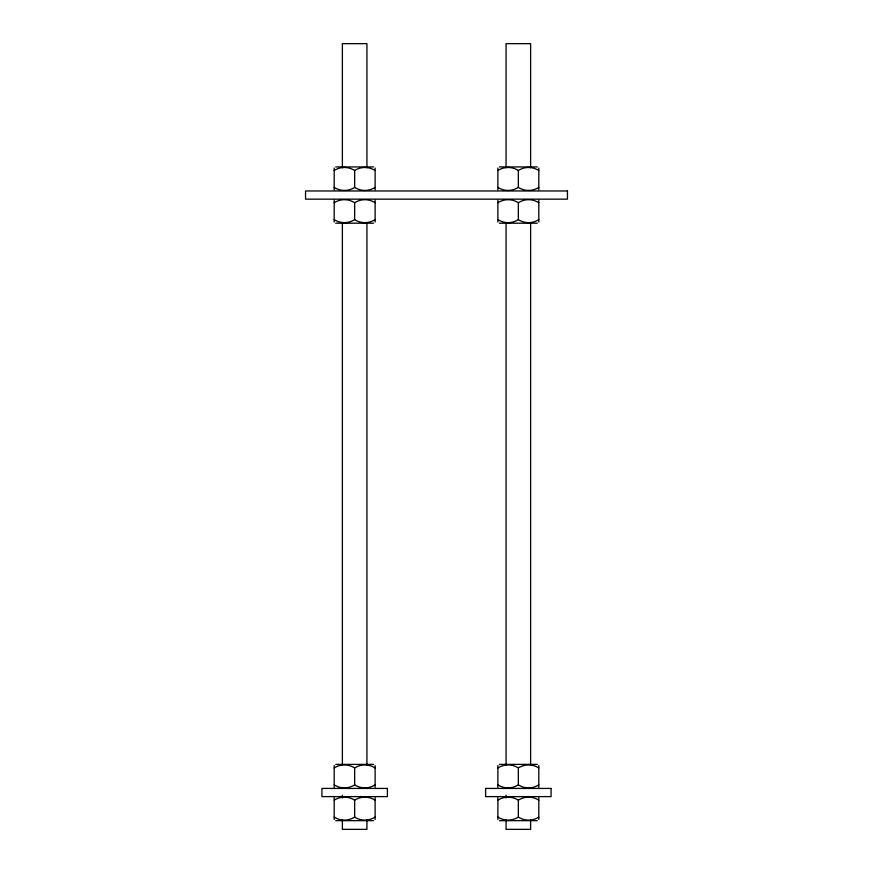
<?xml version="1.0" encoding="UTF-8"?>
<svg xmlns="http://www.w3.org/2000/svg" width="873" height="873" viewBox="0 0 873 873"><rect width="100%" height="100%" fill="white"/><g stroke="black" fill="none" stroke-linecap="round" stroke-linejoin="round"><path stroke-width="1.31" d="M335.734 166.929L373.579 166.929M499.421 166.929L537.266 166.929M335.734 223.193L373.579 223.193M499.421 223.193L537.266 223.193M335.734 764.388L373.579 764.388M499.421 764.388L537.266 764.388M335.734 820.653L373.579 820.653M499.421 820.653L537.266 820.653M538.805 168.096L538.805 189.801M538.805 200.321L538.805 222.026M538.805 765.556L538.805 787.26M538.805 797.78L538.805 819.485M530.62 167.78L530.62 43.65L506.067 43.65L506.067 167.78M530.62 223.706L530.62 765.239M530.62 819.802L530.62 829.35L506.067 829.35L506.067 819.802M497.883 170.486A24.662 21.356 90 0 1 518.344 170.486L518.344 187.411A24.662 21.356 -90 0 1 497.883 187.411M497.883 202.711A24.662 21.356 90 0 1 518.344 202.711L518.344 219.636A24.662 21.356 -90 0 1 497.883 219.636M497.883 767.945A24.662 21.356 90 0 1 518.344 767.945L518.344 784.871A24.662 21.356 -90 0 1 497.883 784.871M497.883 800.17A24.662 21.356 90 0 1 518.344 800.17L518.344 817.095A24.662 21.356 -90 0 1 497.883 817.095M506.067 223.706L506.067 765.239M506.067 795.248L506.067 797.977M497.883 168.096L497.883 189.801M497.883 200.321L497.883 222.026M497.883 765.556L497.883 787.26M497.883 797.78L497.883 819.485M375.117 168.096L375.117 189.801M375.117 200.321L375.117 222.026M375.117 765.556L375.117 787.26M375.117 797.78L375.117 819.485M366.933 167.78L366.933 43.65L342.38 43.65L342.38 167.78M366.933 223.706L366.933 765.239M366.933 819.802L366.933 829.35L342.38 829.35L342.38 819.802M334.195 170.486A24.662 21.356 90 0 1 354.656 170.486L354.656 187.411A24.662 21.356 -90 0 1 334.195 187.411M334.195 202.711A24.662 21.356 90 0 1 354.656 202.711L354.656 219.636A24.662 21.356 -90 0 1 334.195 219.636M334.195 767.945A24.662 21.356 90 0 1 354.656 767.945L354.656 784.871A24.662 21.356 -90 0 1 334.195 784.871M334.195 800.17A24.662 21.356 90 0 1 354.656 800.17L354.656 817.095A24.662 21.356 -90 0 1 334.195 817.095M342.38 223.706L342.38 765.239M342.38 795.248L342.38 797.977M334.195 168.096L334.195 189.801M334.195 200.321L334.195 222.026M334.195 765.556L334.195 787.26M334.195 797.78L334.195 819.485M518.344 202.711A24.662 21.356 90 0 1 538.805 202.711M538.805 219.636A24.662 21.356 -90 0 1 518.344 219.636M518.344 800.17A24.662 21.356 90 0 1 538.805 800.17M538.805 817.095A24.662 21.356 -90 0 1 518.344 817.095M518.344 170.486A24.662 21.356 90 0 1 538.805 170.486M538.805 187.411A24.662 21.356 -90 0 1 518.344 187.411M518.344 767.945A24.662 21.356 90 0 1 538.805 767.945M538.805 784.871A24.662 21.356 -90 0 1 518.344 784.871M354.656 202.711A24.662 21.356 90 0 1 375.117 202.711M375.117 219.636A24.662 21.356 -90 0 1 354.656 219.636M354.656 800.17A24.662 21.356 90 0 1 375.117 800.17M375.117 817.095A24.662 21.356 -90 0 1 354.656 817.095M354.656 170.486A24.662 21.356 90 0 1 375.117 170.486M375.117 187.411A24.662 21.356 -90 0 1 354.656 187.411M354.656 767.945A24.662 21.356 90 0 1 375.117 767.945M375.117 784.871A24.662 21.356 -90 0 1 354.656 784.871M567.45 190.969L305.55 190.969L305.55 199.153L567.45 199.153L567.45 190.969M387.394 788.428L321.919 788.428L321.919 796.613L387.394 796.613L387.394 788.428M551.081 788.428L485.606 788.428L485.606 796.613L551.081 796.613L551.081 788.428"/></g></svg>
